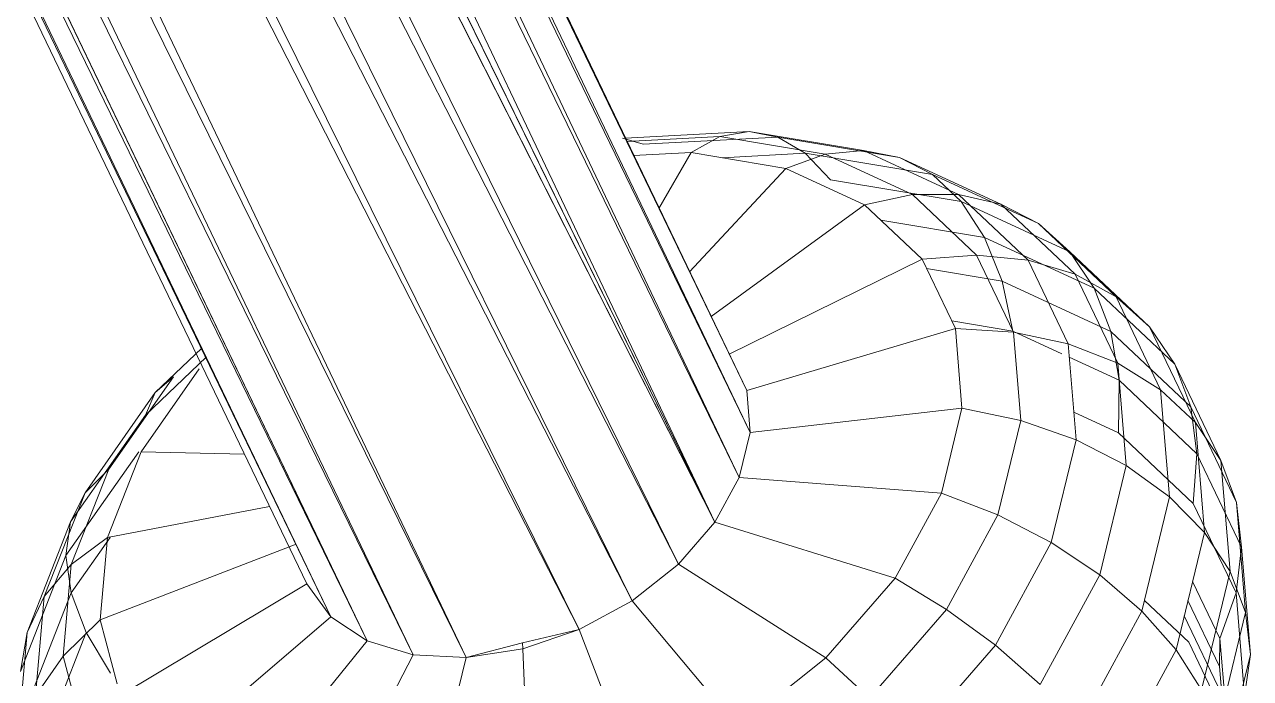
# Model space of a CAD drawing. Header units: inches. Extents: x -827 to 154, y -802 to 207.
# Drawn here: x -721.32 to -720.563, y 38.206 to 38.61 of the extents above; entities that cross this region are included whole.
import ezdxf

# ---------------------------------------------------------------- set-up
doc = ezdxf.new("R2010")
doc.units = ezdxf.units.IN
doc.header["$MEASUREMENT"] = 0
doc.layers.add('DrillPressTable _1__skp', color=8, linetype='Continuous', lineweight=9)
doc.layers.add('Layer0', color=7, linetype='Continuous', lineweight=9)

# ---------------------------------------------------------------- blocks, each defined once
blk = doc.blocks.new('DrillPressTable _1__skp_13-402056-Level 1')
at = {"layer": 'Layer0'}
for p, q in [((7.22218, 2.80697), (6.25383, 4.82686)), ((7.22218, 2.80697), (6.25383, 4.82686)), ((7.22218, 2.80697), (6.25383, 4.81722)), ((6.25383, 4.81722), (7.22218, 2.80697)), ((7.2243, 2.78106), (6.25383, 4.81428)), ((7.2243, 2.78106), (6.25383, 4.81428)), ((6.25383, 4.785), (7.2243, 2.78106)), ((7.2243, 2.78106), (6.25383, 4.785)), ((7.21762, 2.75341), (6.25383, 4.77921)), ((7.21762, 2.75341), (6.25383, 4.77921)), ((6.25383, 4.7327), (7.21762, 2.75341)), ((6.25383, 4.7327), (7.21762, 2.75341)), ((6.25383, 4.72386), (7.20256, 2.72573)), ((7.20256, 2.72573), (6.25383, 4.72386)), ((6.25383, 4.66412), (7.20256, 2.72573)), ((7.20256, 2.72573), (6.25383, 4.66412)), ((6.25383, 4.59743), (7.20256, 2.72573)), ((7.20256, 2.72573), (6.25383, 4.59743)), ((7.18007, 2.69978), (6.25383, 4.58407)), ((6.25383, 4.58407), (7.18007, 2.69978)), ((7.18007, 2.69978), (6.25383, 4.51505)), ((7.18007, 2.69978), (6.25383, 4.51505)), ((7.15155, 2.67718), (6.25383, 4.49793)), ((7.15155, 2.67718), (6.25383, 4.49793)), ((7.15155, 2.67718), (6.25383, 4.43163)), ((7.15155, 2.67718), (6.25383, 4.43163)), ((7.1188, 2.65936), (6.25383, 4.41126)), ((7.1188, 2.65936), (6.25383, 4.41126)), ((6.25383, 4.35203), (7.1188, 2.65936)), ((7.1188, 2.65936), (6.25383, 4.35203)), ((7.04898, 2.64214), (6.25383, 4.30752)), ((6.25383, 4.30752), (7.04898, 2.64214)), ((7.04898, 2.64214), (6.25383, 4.25771)), ((7.04898, 2.64214), (6.25383, 4.25771)), ((7.0163, 2.64382), (6.25383, 4.237)), ((7.0163, 2.64382), (6.25383, 4.237)), ((7.0163, 2.64382), (6.25383, 4.20023)), ((7.0163, 2.64382), (6.25383, 4.20023)), ((6.98788, 2.65238), (6.25383, 4.18309)), ((6.25383, 4.18309), (6.98788, 2.65238)), ((6.98788, 2.65238), (6.25383, 4.16064)), ((6.25383, 4.16064), (6.98788, 2.65238)), ((6.25383, 4.14922), (6.96552, 2.66726)), ((6.25383, 4.14922), (6.96552, 2.66726)), ((6.96552, 2.66726), (6.25383, 4.14153)), ((6.25383, 4.14153), (6.96552, 2.66726)), ((6.25383, 4.13749), (6.95061, 2.68755)), ((6.25383, 4.13749), (6.95061, 2.68755)), ((7.14558, 2.96288), (7.15829, 2.95914)), ((7.15829, 2.95914), (7.14558, 2.96288)), ((7.14706, 2.96296), (7.22365, 2.96704)), ((7.14706, 2.96296), (7.22365, 2.96704)), ((7.20559, 2.96383), (7.14812, 2.96076)), ((7.14812, 2.96076), (7.20559, 2.96383)), ((7.15829, 2.95914), (7.24144, 2.96358)), ((7.24144, 2.96358), (7.15829, 2.95914)), ((7.20559, 2.96383), (7.18782, 2.95402)), ((7.18782, 2.95402), (7.20559, 2.96383)), ((7.22365, 2.96704), (7.20559, 2.96383)), ((7.20559, 2.96383), (7.22365, 2.96704)), ((7.27054, 2.95294), (7.20559, 2.96383)), ((7.20559, 2.96383), (7.27054, 2.95294)), ((7.22365, 2.96704), (7.29424, 2.95522)), ((7.22365, 2.96704), (7.24144, 2.96358)), ((7.22365, 2.96704), (7.29424, 2.95522)), ((7.24144, 2.96358), (7.22365, 2.96704)), ((7.24144, 2.96358), (7.31662, 2.95098)), ((7.24144, 2.96358), (7.25839, 2.95353)), ((7.31662, 2.95098), (7.24144, 2.96358)), ((7.25839, 2.95353), (7.24144, 2.96358)), ((7.18782, 2.95402), (7.15228, 2.95213)), ((7.15228, 2.95213), (7.18782, 2.95402)), ((7.18782, 2.95402), (7.168, 2.91951)), ((7.168, 2.91951), (7.18782, 2.95402)), ((7.24629, 2.94422), (7.18782, 2.95402)), ((7.18782, 2.95402), (7.24629, 2.94422)), ((7.20707, 2.9508), (7.25839, 2.95353)), ((7.25839, 2.95353), (7.20707, 2.9508)), ((7.27054, 2.95294), (7.24629, 2.94422)), ((7.24629, 2.94422), (7.27054, 2.95294)), ((7.25839, 2.95353), (7.33698, 2.94036)), ((7.25839, 2.95353), (7.27395, 2.93723)), ((7.33698, 2.94036), (7.25839, 2.95353)), ((7.27395, 2.93723), (7.25839, 2.95353)), ((7.29424, 2.95522), (7.27054, 2.95294)), ((7.27054, 2.95294), (7.29424, 2.95522)), ((7.32452, 2.92802), (7.27054, 2.95294)), ((7.27054, 2.95294), (7.32452, 2.92802)), ((7.35289, 2.92814), (7.29424, 2.95522)), ((7.31662, 2.95098), (7.29424, 2.95522)), ((7.29424, 2.95522), (7.35289, 2.92814)), ((7.31662, 2.95098), (7.29424, 2.95522)), ((7.31662, 2.95098), (7.3791, 2.92214)), ((7.31662, 2.95098), (7.33698, 2.94036)), ((7.31662, 2.95098), (7.3791, 2.92214)), ((7.33698, 2.94036), (7.31662, 2.95098)), ((7.24629, 2.94422), (7.18687, 2.88037)), ((7.18687, 2.88037), (7.24629, 2.94422)), ((7.29487, 2.92179), (7.24629, 2.94422)), ((7.24629, 2.94422), (7.29487, 2.92179)), ((7.27395, 2.93723), (7.35466, 2.92371)), ((7.35466, 2.92371), (7.27395, 2.93723)), ((7.33698, 2.94036), (7.40229, 2.91021)), ((7.33698, 2.94036), (7.35466, 2.92371)), ((7.40229, 2.91021), (7.33698, 2.94036)), ((7.35466, 2.92371), (7.33698, 2.94036)), ((7.32452, 2.92802), (7.29487, 2.92179)), ((7.29487, 2.92179), (7.32452, 2.92802)), ((7.35289, 2.92814), (7.32452, 2.92802)), ((7.32452, 2.92802), (7.35289, 2.92814)), ((7.36413, 2.89064), (7.32452, 2.92802)), ((7.32452, 2.92802), (7.36413, 2.89064)), ((7.39594, 2.88751), (7.35289, 2.92814)), ((7.3791, 2.92214), (7.35289, 2.92814)), ((7.35289, 2.92814), (7.39594, 2.88751)), ((7.35289, 2.92814), (7.3791, 2.92214)), ((7.35466, 2.92371), (7.42173, 2.89274)), ((7.35466, 2.92371), (7.3691, 2.90154)), ((7.42173, 2.89274), (7.35466, 2.92371)), ((7.3691, 2.90154), (7.35466, 2.92371)), ((7.42495, 2.87886), (7.3791, 2.92214)), ((7.40229, 2.91021), (7.3791, 2.92214)), ((7.3791, 2.92214), (7.42495, 2.87886)), ((7.40229, 2.91021), (7.3791, 2.92214)), ((7.29487, 2.92179), (7.20018, 2.85274)), ((7.20018, 2.85274), (7.29487, 2.92179)), ((7.33053, 2.88814), (7.29487, 2.92179)), ((7.29487, 2.92179), (7.33053, 2.88814)), ((7.30494, 2.9123), (7.3691, 2.90154)), ((7.3691, 2.90154), (7.30494, 2.9123)), ((7.40229, 2.91021), (7.42173, 2.89274)), ((7.40229, 2.91021), (7.45022, 2.86498)), ((7.40229, 2.91021), (7.45022, 2.86498)), ((7.42173, 2.89274), (7.40229, 2.91021)), ((7.3691, 2.90154), (7.4368, 2.87029)), ((7.3691, 2.90154), (7.37984, 2.87458)), ((7.4368, 2.87029), (7.3691, 2.90154)), ((7.37984, 2.87458), (7.3691, 2.90154)), ((7.42173, 2.89274), (7.4368, 2.87029)), ((7.42173, 2.89274), (7.47096, 2.84629)), ((7.47096, 2.84629), (7.42173, 2.89274)), ((7.4368, 2.87029), (7.42173, 2.89274)), ((7.33053, 2.88814), (7.21139, 2.82949)), ((7.21139, 2.82949), (7.33053, 2.88814)), ((7.36413, 2.89064), (7.33053, 2.88814)), ((7.33053, 2.88814), (7.36413, 2.89064)), ((7.35102, 2.84539), (7.33053, 2.88814)), ((7.33053, 2.88814), (7.35102, 2.84539)), ((7.3869, 2.84313), (7.36413, 2.89064)), ((7.39594, 2.88751), (7.36413, 2.89064)), ((7.36413, 2.89064), (7.3869, 2.84313)), ((7.36413, 2.89064), (7.39594, 2.88751)), ((7.42068, 2.83589), (7.39594, 2.88751)), ((7.42495, 2.87886), (7.39594, 2.88751)), ((7.39594, 2.88751), (7.42068, 2.83589)), ((7.39594, 2.88751), (7.42495, 2.87886)), ((7.33329, 2.88238), (7.37984, 2.87458)), ((7.37984, 2.87458), (7.33329, 2.88238)), ((7.45129, 2.82388), (7.42495, 2.87886)), ((7.45022, 2.86498), (7.42495, 2.87886)), ((7.42495, 2.87886), (7.45129, 2.82388)), ((7.42495, 2.87886), (7.45022, 2.86498)), ((7.44703, 2.84356), (7.37984, 2.87458)), ((7.38654, 2.84367), (7.37984, 2.87458)), ((7.44703, 2.84356), (7.37984, 2.87458)), ((7.38654, 2.84367), (7.37984, 2.87458)), ((7.48649, 2.8234), (7.4368, 2.87029)), ((7.44703, 2.84356), (7.4368, 2.87029)), ((7.48649, 2.8234), (7.4368, 2.87029)), ((7.44703, 2.84356), (7.4368, 2.87029)), ((7.45022, 2.86498), (7.47096, 2.84629)), ((7.45022, 2.86498), (7.47776, 2.8075)), ((7.45022, 2.86498), (7.47776, 2.8075)), ((7.47096, 2.84629), (7.45022, 2.86498)), ((7.34881, 2.84999), (7.38654, 2.84367)), ((7.38654, 2.84367), (7.34881, 2.84999)), ((7.47096, 2.84629), (7.48649, 2.8234)), ((7.47096, 2.84629), (7.49924, 2.78726)), ((7.49924, 2.78726), (7.47096, 2.84629)), ((7.48649, 2.8234), (7.47096, 2.84629)), ((7.35102, 2.84539), (7.22218, 2.80697)), ((7.22218, 2.80697), (7.35102, 2.84539)), ((7.35505, 2.79621), (7.35102, 2.84539)), ((7.3869, 2.84313), (7.35102, 2.84539)), ((7.35102, 2.84539), (7.3869, 2.84313)), ((7.35102, 2.84539), (7.35505, 2.79621)), ((7.41684, 2.82968), (7.38654, 2.84367)), ((7.38654, 2.84367), (7.41684, 2.82968)), ((7.39137, 2.7885), (7.3869, 2.84313)), ((7.42068, 2.83589), (7.3869, 2.84313)), ((7.3869, 2.84313), (7.39137, 2.7885)), ((7.3869, 2.84313), (7.42068, 2.83589)), ((7.49633, 2.79703), (7.44703, 2.84356)), ((7.45207, 2.81342), (7.44703, 2.84356)), ((7.44703, 2.84356), (7.49633, 2.79703)), ((7.44703, 2.84356), (7.45207, 2.81342)), ((6.88582, 2.83321), (6.85705, 2.80583)), ((6.85705, 2.80583), (6.88582, 2.83321)), ((7.42555, 2.77651), (7.42068, 2.83589)), ((7.45129, 2.82388), (7.42068, 2.83589)), ((7.42068, 2.83589), (7.42555, 2.77651)), ((7.42068, 2.83589), (7.45129, 2.82388)), ((6.88852, 2.8276), (6.85098, 2.79187)), ((6.85098, 2.79187), (6.88852, 2.8276)), ((7.45207, 2.81342), (7.42136, 2.8276)), ((7.42136, 2.8276), (7.45207, 2.81342)), ((7.45648, 2.76064), (7.45129, 2.82388)), ((7.47776, 2.8075), (7.45129, 2.82388)), ((7.45129, 2.82388), (7.45648, 2.76064)), ((7.45129, 2.82388), (7.47776, 2.8075)), ((6.88418, 2.82049), (6.84825, 2.76918)), ((6.88418, 2.82049), (6.84825, 2.76918)), ((7.51504, 2.76382), (7.48649, 2.8234)), ((7.49633, 2.79703), (7.48649, 2.8234)), ((7.51504, 2.76382), (7.48649, 2.8234)), ((7.48649, 2.8234), (7.49633, 2.79703)), ((6.86824, 2.81548), (6.82832, 2.75847)), ((6.82832, 2.75847), (6.86824, 2.81548)), ((6.85705, 2.80583), (6.86824, 2.81548)), ((6.86824, 2.81548), (6.85705, 2.80583)), ((7.45178, 2.78082), (7.45207, 2.81342)), ((7.45207, 2.81342), (7.45178, 2.78082)), ((7.50016, 2.76803), (7.45207, 2.81342)), ((7.45207, 2.81342), (7.50016, 2.76803)), ((6.85705, 2.80583), (6.81367, 2.74388)), ((6.81367, 2.74388), (6.85705, 2.80583)), ((6.85098, 2.79187), (6.85705, 2.80583)), ((6.85705, 2.80583), (6.85098, 2.79187)), ((7.22218, 2.80697), (7.2243, 2.78106)), ((7.2243, 2.78106), (7.22218, 2.80697)), ((7.2243, 2.78106), (7.22218, 2.80697)), ((7.47776, 2.8075), (7.49924, 2.78726)), ((7.47776, 2.8075), (7.48318, 2.74139)), ((7.47776, 2.8075), (7.48318, 2.74139)), ((7.49924, 2.78726), (7.47776, 2.8075)), ((7.2243, 2.78106), (7.35505, 2.79621)), ((7.2243, 2.78106), (7.35505, 2.79621)), ((7.35505, 2.79621), (7.34237, 2.7437)), ((7.34237, 2.7437), (7.35505, 2.79621)), ((7.35505, 2.79621), (7.39137, 2.7885)), ((7.35505, 2.79621), (7.39137, 2.7885)), ((7.45178, 2.78082), (7.42415, 2.79357)), ((7.42415, 2.79357), (7.45178, 2.78082)), ((7.52466, 2.73791), (7.49633, 2.79703)), ((7.50016, 2.76803), (7.49633, 2.79703)), ((7.49633, 2.79703), (7.52466, 2.73791)), ((7.49633, 2.79703), (7.50016, 2.76803)), ((6.85098, 2.79187), (6.80477, 2.72589)), ((6.80477, 2.72589), (6.85098, 2.79187)), ((7.39137, 2.7885), (7.37729, 2.73016)), ((7.37729, 2.73016), (7.39137, 2.7885)), ((7.39137, 2.7885), (7.42555, 2.77651)), ((7.39137, 2.7885), (7.42555, 2.77651)), ((7.49924, 2.78726), (7.51504, 2.76382)), ((7.49924, 2.78726), (7.5048, 2.71937)), ((7.5048, 2.71937), (7.49924, 2.78726)), ((7.51504, 2.76382), (7.49924, 2.78726)), ((7.21762, 2.75341), (7.2243, 2.78106)), ((7.2243, 2.78106), (7.21762, 2.75341)), ((7.21762, 2.75341), (7.2243, 2.78106)), ((7.49787, 2.73733), (7.45178, 2.78082)), ((7.45178, 2.78082), (7.49787, 2.73733)), ((7.42555, 2.77651), (7.41024, 2.71312)), ((7.41024, 2.71312), (7.42555, 2.77651)), ((7.42555, 2.77651), (7.45648, 2.76064)), ((7.42555, 2.77651), (7.45648, 2.76064)), ((6.84681, 2.76918), (6.8019, 2.70506)), ((6.8019, 2.70506), (6.84681, 2.76918)), ((6.84825, 2.76918), (6.82743, 2.7162)), ((6.84825, 2.76918), (6.82743, 2.7162)), ((6.91204, 2.76781), (6.84825, 2.76918)), ((6.84825, 2.76918), (6.91204, 2.76781)), ((7.49787, 2.73733), (7.50016, 2.76803)), ((7.50016, 2.76803), (7.49787, 2.73733)), ((7.5278, 2.71036), (7.50016, 2.76803)), ((7.50016, 2.76803), (7.5278, 2.71036)), ((7.52066, 2.69529), (7.51504, 2.76382)), ((7.52466, 2.73791), (7.51504, 2.76382)), ((7.52066, 2.69529), (7.51504, 2.76382)), ((7.51504, 2.76382), (7.52466, 2.73791)), ((6.82832, 2.75847), (6.80517, 2.69956)), ((6.80517, 2.69956), (6.82832, 2.75847)), ((6.81367, 2.74388), (6.82832, 2.75847)), ((6.82832, 2.75847), (6.81367, 2.74388)), ((7.45648, 2.76064), (7.44017, 2.69312)), ((7.44017, 2.69312), (7.45648, 2.76064)), ((7.45648, 2.76064), (7.48318, 2.74139)), ((7.45648, 2.76064), (7.48318, 2.74139)), ((7.20256, 2.72573), (7.21762, 2.75341)), ((7.21762, 2.75341), (7.20256, 2.72573)), ((7.20256, 2.72573), (7.21762, 2.75341)), ((7.21762, 2.75341), (7.34237, 2.7437)), ((7.34237, 2.7437), (7.21762, 2.75341)), ((6.81367, 2.74388), (6.7885, 2.67981)), ((6.7885, 2.67981), (6.81367, 2.74388)), ((6.80477, 2.72589), (6.81367, 2.74388)), ((6.81367, 2.74388), (6.80477, 2.72589)), ((7.34237, 2.7437), (7.31378, 2.69116)), ((7.31378, 2.69116), (7.34237, 2.7437)), ((7.34237, 2.7437), (7.37729, 2.73016)), ((7.37729, 2.73016), (7.34237, 2.7437)), ((7.46614, 2.67081), (7.48318, 2.74139)), ((7.46614, 2.67081), (7.48318, 2.74139)), ((7.5048, 2.71937), (7.48318, 2.74139)), ((7.5048, 2.71937), (7.48318, 2.74139)), ((6.92764, 2.73536), (6.82743, 2.7162)), ((6.82743, 2.7162), (6.92764, 2.73536)), ((7.52434, 2.68206), (7.49787, 2.73733)), ((7.49787, 2.73733), (7.52434, 2.68206)), ((7.53024, 2.66991), (7.52466, 2.73791)), ((7.5278, 2.71036), (7.52466, 2.73791)), ((7.52466, 2.73791), (7.53024, 2.66991)), ((7.52466, 2.73791), (7.5278, 2.71036)), ((6.80477, 2.72589), (6.77793, 2.65757)), ((6.77793, 2.65757), (6.80477, 2.72589)), ((6.8019, 2.70506), (6.80477, 2.72589)), ((6.80477, 2.72589), (6.8019, 2.70506)), ((7.18007, 2.69978), (7.20256, 2.72573)), ((7.20256, 2.72573), (7.18007, 2.69978)), ((7.18007, 2.69978), (7.20256, 2.72573)), ((7.20256, 2.72573), (7.31378, 2.69116)), ((7.31378, 2.69116), (7.20256, 2.72573)), ((7.37729, 2.73016), (7.34552, 2.67179)), ((7.34552, 2.67179), (7.37729, 2.73016)), ((7.37729, 2.73016), (7.41024, 2.71312)), ((7.41024, 2.71312), (7.37729, 2.73016)), ((7.4873, 2.64688), (7.5048, 2.71937)), ((7.5048, 2.71937), (7.4873, 2.64688)), ((7.52066, 2.69529), (7.5048, 2.71937)), ((7.52066, 2.69529), (7.5048, 2.71937)), ((6.82907, 2.7162), (6.80516, 2.68206)), ((6.80516, 2.68206), (6.82907, 2.7162)), ((6.80517, 2.69956), (6.82743, 2.7162)), ((6.82743, 2.7162), (6.80517, 2.69956)), ((6.82743, 2.7162), (6.82291, 2.66532)), ((6.82743, 2.7162), (6.82291, 2.66532)), ((6.94398, 2.71211), (6.82291, 2.66532)), ((6.94398, 2.71211), (6.82291, 2.66532)), ((7.41024, 2.71312), (7.37572, 2.64969)), ((7.37572, 2.64969), (7.41024, 2.71312)), ((7.41024, 2.71312), (7.44017, 2.69312)), ((7.44017, 2.69312), (7.41024, 2.71312)), ((7.52434, 2.68206), (7.5278, 2.71036)), ((7.5278, 2.71036), (7.52434, 2.68206)), ((7.53323, 2.64404), (7.5278, 2.71036)), ((7.5278, 2.71036), (7.53323, 2.64404)), ((6.8019, 2.70506), (6.77382, 2.63357)), ((6.77382, 2.63357), (6.8019, 2.70506)), ((6.80516, 2.68206), (6.8019, 2.70506)), ((6.8019, 2.70506), (6.80516, 2.68206)), ((6.7885, 2.67981), (6.80517, 2.69956)), ((6.80517, 2.69956), (6.7885, 2.67981)), ((6.80517, 2.69956), (6.80016, 2.64307)), ((6.80016, 2.64307), (6.80517, 2.69956)), ((7.15155, 2.67718), (7.18007, 2.69978)), ((7.18007, 2.69978), (7.15155, 2.67718)), ((7.15155, 2.67718), (7.18007, 2.69978)), ((7.18007, 2.69978), (7.27107, 2.64189)), ((7.27107, 2.64189), (7.18007, 2.69978)), ((7.50299, 2.62212), (7.52066, 2.69529)), ((7.52066, 2.69529), (7.50299, 2.62212)), ((7.53024, 2.66991), (7.52066, 2.69529)), ((7.52066, 2.69529), (7.53024, 2.66991)), ((6.83542, 2.61869), (6.95061, 2.68755)), ((6.95061, 2.68755), (6.83542, 2.61869)), ((6.95061, 2.68755), (6.96552, 2.66726)), ((6.95061, 2.68755), (6.96552, 2.66726)), ((6.96552, 2.66726), (6.95061, 2.68755)), ((7.31378, 2.69116), (7.27107, 2.64189)), ((7.27107, 2.64189), (7.31378, 2.69116)), ((7.31378, 2.69116), (7.34552, 2.67179)), ((7.34552, 2.67179), (7.31378, 2.69116)), ((7.44017, 2.69312), (7.40341, 2.62556)), ((7.40341, 2.62556), (7.44017, 2.69312)), ((7.44017, 2.69312), (7.46614, 2.67081)), ((7.46614, 2.67081), (7.44017, 2.69312)), ((7.51442, 2.65391), (7.49751, 2.68918)), ((7.49751, 2.68918), (7.51442, 2.65391)), ((6.80516, 2.68206), (6.77628, 2.60855)), ((6.77628, 2.60855), (6.80516, 2.68206)), ((6.77793, 2.65757), (6.7885, 2.67981)), ((6.7885, 2.67981), (6.77793, 2.65757)), ((6.7885, 2.67981), (6.78305, 2.61847)), ((6.78305, 2.61847), (6.7885, 2.67981)), ((6.81444, 2.65763), (6.80516, 2.68206)), ((6.80516, 2.68206), (6.81444, 2.65763)), ((7.51442, 2.65391), (7.52434, 2.68206)), ((7.52434, 2.68206), (7.51442, 2.65391)), ((7.52955, 2.6185), (7.52434, 2.68206)), ((7.52434, 2.68206), (7.52955, 2.6185)), ((7.1188, 2.65936), (7.15155, 2.67718)), ((7.15155, 2.67718), (7.1188, 2.65936)), ((7.1188, 2.65936), (7.15155, 2.67718)), ((7.15155, 2.67718), (7.21693, 2.59899)), ((7.21693, 2.59899), (7.15155, 2.67718)), ((7.49516, 2.65155), (7.46774, 2.67743)), ((7.46774, 2.67743), (7.49516, 2.65155)), ((7.51417, 2.63651), (7.49464, 2.67727)), ((7.49464, 2.67727), (7.51417, 2.63651)), ((6.80016, 2.64307), (6.82291, 2.66532)), ((6.80016, 2.64307), (6.82291, 2.66532)), ((6.83351, 2.62581), (6.82291, 2.66532)), ((6.83351, 2.62581), (6.82291, 2.66532)), ((6.86374, 2.58015), (6.96552, 2.66726)), ((6.96552, 2.66726), (6.86374, 2.58015)), ((6.96552, 2.66726), (6.98788, 2.65238)), ((6.96552, 2.66726), (6.98788, 2.65238)), ((6.98788, 2.65238), (6.96552, 2.66726)), ((7.34552, 2.67179), (7.29807, 2.61705)), ((7.29807, 2.61705), (7.34552, 2.67179)), ((7.34552, 2.67179), (7.37572, 2.64969)), ((7.37572, 2.64969), (7.34552, 2.67179)), ((7.4277, 2.60018), (7.46614, 2.67081)), ((7.4277, 2.60018), (7.46614, 2.67081)), ((7.4873, 2.64688), (7.46614, 2.67081)), ((7.46614, 2.67081), (7.4873, 2.64688)), ((7.51559, 2.61935), (7.49236, 2.66783)), ((7.49236, 2.66783), (7.51559, 2.61935)), ((7.53024, 2.66991), (7.5127, 2.5973)), ((7.53024, 2.66991), (7.5127, 2.5973)), ((7.53024, 2.66991), (7.53323, 2.64404)), ((7.53024, 2.66991), (7.53323, 2.64404)), ((6.77793, 2.65757), (6.77214, 2.59231)), ((6.77214, 2.59231), (6.77793, 2.65757)), ((6.77382, 2.63357), (6.77793, 2.65757)), ((6.77793, 2.65757), (6.77382, 2.63357)), ((6.78525, 2.58333), (6.81444, 2.65763)), ((6.78525, 2.58333), (6.81444, 2.65763)), ((6.81444, 2.65763), (6.82944, 2.63254)), ((6.82944, 2.63254), (6.81444, 2.65763)), ((7.08366, 2.6512), (7.1188, 2.65936)), ((7.08366, 2.6512), (7.1188, 2.65936)), ((7.08366, 2.6512), (7.1188, 2.65936)), ((7.08388, 2.64743), (7.1188, 2.65936)), ((7.1188, 2.65936), (7.08388, 2.64743)), ((7.1188, 2.65936), (7.15475, 2.56515)), ((7.15475, 2.56515), (7.1188, 2.65936)), ((6.9062, 2.55189), (6.98788, 2.65238)), ((6.98788, 2.65238), (6.9062, 2.55189)), ((6.98788, 2.65238), (7.0163, 2.64382)), ((6.98788, 2.65238), (7.0163, 2.64382)), ((6.98788, 2.65238), (7.0163, 2.64382)), ((7.08366, 2.6512), (7.04898, 2.64214)), ((7.04898, 2.64214), (7.08366, 2.6512)), ((7.08366, 2.6512), (7.04898, 2.64214)), ((7.08366, 2.6512), (7.08388, 2.64743)), ((7.37572, 2.64969), (7.32416, 2.5902)), ((7.32416, 2.5902), (7.37572, 2.64969)), ((7.37572, 2.64969), (7.40341, 2.62556)), ((7.40341, 2.62556), (7.37572, 2.64969)), ((7.51867, 2.6025), (7.49516, 2.65155)), ((7.49516, 2.65155), (7.51867, 2.6025)), ((7.51417, 2.63651), (7.51442, 2.65391)), ((7.51442, 2.65391), (7.51417, 2.63651)), ((7.51932, 2.59412), (7.51442, 2.65391)), ((7.51442, 2.65391), (7.51932, 2.59412)), ((6.78305, 2.61847), (6.80016, 2.64307)), ((6.78305, 2.61847), (6.80016, 2.64307)), ((6.81405, 2.59131), (6.80016, 2.64307)), ((6.80016, 2.64307), (6.81405, 2.59131)), ((6.96015, 2.53565), (7.0163, 2.64382)), ((7.0163, 2.64382), (6.96015, 2.53565)), ((7.0163, 2.64382), (7.04898, 2.64214)), ((7.0163, 2.64382), (7.04898, 2.64214)), ((7.0163, 2.64382), (7.04898, 2.64214)), ((7.04898, 2.64214), (7.0222, 2.53245)), ((7.0222, 2.53245), (7.04898, 2.64214)), ((7.08388, 2.64743), (7.04898, 2.64214)), ((7.04898, 2.64214), (7.08388, 2.64743)), ((7.08845, 2.54249), (7.08388, 2.64743)), ((7.08845, 2.54249), (7.08388, 2.64743)), ((7.27107, 2.64189), (7.21693, 2.59899)), ((7.21693, 2.59899), (7.27107, 2.64189)), ((7.27107, 2.64189), (7.29807, 2.61705)), ((7.29807, 2.61705), (7.27107, 2.64189)), ((7.44783, 2.57435), (7.4873, 2.64688)), ((7.4873, 2.64688), (7.44783, 2.57435)), ((7.50299, 2.62212), (7.4873, 2.64688)), ((7.4873, 2.64688), (7.50299, 2.62212)), ((7.53323, 2.64404), (7.51613, 2.57321)), ((7.51613, 2.57321), (7.53323, 2.64404)), ((7.53323, 2.64404), (7.52955, 2.6185)), ((7.53323, 2.64404), (7.52955, 2.6185)), ((7.51559, 2.61935), (7.51417, 2.63651)), ((7.51896, 2.57813), (7.51417, 2.63651)), ((7.51417, 2.63651), (7.51896, 2.57813)), ((7.51417, 2.63651), (7.51559, 2.61935))]:
    blk.add_line(p, q, dxfattribs=at)
blk = doc.blocks.new('DrillPressTable _1__skp_8-402051-Level 1')
blk.add_blockref('DrillPressTable _1__skp_13-402056-Level 1', (0, 0))
blk = doc.blocks.new('DrillPressTable _1__skp_3-402046-Level 1')
blk.add_blockref('DrillPressTable _1__skp_8-402051-Level 1', (3.00725, 0.74711))
blk = doc.blocks.new('DrillPressTable _1__skp_2-402045-Level 1')
blk.add_blockref('DrillPressTable _1__skp_3-402046-Level 1', (1.95763, 0.52825))
blk = doc.blocks.new('DrillPressTable _1__skp_1-402044-Level 1')
at = {"rotation": 270.0000000000001}
blk.add_blockref('DrillPressTable _1__skp_2-402045-Level 1', (123.48663, 172.57369), dxfattribs=at)
blk = doc.blocks.new('DrillPressTable _1__skp-401998-Level 1')
blk.add_blockref('DrillPressTable _1__skp_1-402044-Level 1', (0, 0))

msp = doc.modelspace()

# ---------------------------------------------------------------- block references
at = {"layer": 'DrillPressTable _1__skp', "color": 7, "rotation": 89.99999999999967}
msp.add_blockref('DrillPressTable _1__skp-401998-Level 1', (-560.487909, -89.184773), dxfattribs=at)

doc.saveas('drawing.dxf')
